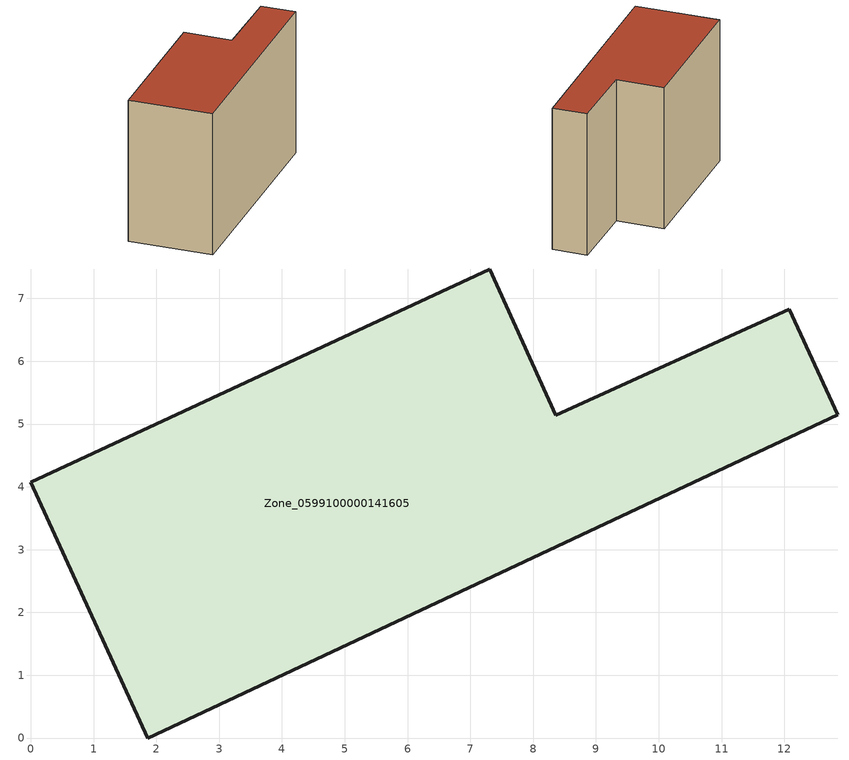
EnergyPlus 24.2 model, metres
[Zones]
Zone_0599100000141605
 floor ground (C_G): 1.86,0 0,4.07 7.31,7.47 8.36,5.14 12.08,6.83 12.85,5.15 z0
 wall outside (C_F): 1.86,0 12.85,5.15 12.08,6.83 8.36,5.14 7.31,7.47 0,4.07 1.86,0 z0:7.8
 roof outside (C_R): 0,4.07 1.86,0 12.85,5.15 12.08,6.83 8.36,5.14 7.31,7.47 z7.8
[BUILDING]
Pand.0599100000141605: North Axis=0; Terrain=City; Loads Convergence Tolerance Value=0.04; Temperature Convergence Tolerance Value=0.4; Solar Distribution=FullExterior; Maximum Number of Warmup Days=25; Minimum Number of Warmup Days=1
[Site:Location]
Rotterdam.The.Hague.AP_ZH_NLD Design_Conditions: Latitude=51.96; Longitude=4.45; Time Zone=1; Elevation=-4.5
[SITE:GROUNDTEMPERATURE:BUILDINGSURFACE]
18, 18, 18, 18, 18, 18, 18, 18, 18, 18, 18, 18
[MATERIAL] Thermal Absorptance=0.9; Solar Absorptance=0.7; Visible Absorptance=0.7
Name | Roughness | Thickness | Conductivity | Density | Specific Heat
G.TI.1946 | MediumSmooth | 0.15 | 1 | 540 | 1210
F.TI.1946 | Rough | 0.3 | 0.857143 | 1920 | 840
R.TI.1946 | MediumRough | 0.2 | 0.1 | 1500 | 1000
[CONSTRUCTION]
C_G: G.TI.1946
C_F: F.TI.1946
C_R: R.TI.1946
[ZONE]
Zone_0599100000141605: Type=1; Multiplier=1; Ceiling Height=Autocalculate; Volume=Autocalculate; Floor Area=autocalculate; Part of Total Floor Area=Yes
[ZONEINFILTRATION:DESIGNFLOWRATE]
Infil_Zone_0599100000141605: Zone or ZoneList or Space or SpaceList=Zone_0599100000141605; Schedule=AlwaysOn; Design Flow Rate Calculation Method=Flow/Area; Flow Rate per Floor Area=0.003; Constant Term Coefficient=1; Temperature Term Coefficient=0; Velocity Term Coefficient=0; Velocity Squared Term Coefficient=0
[HVACTEMPLATE:ZONE:IDEALLOADSAIRSYSTEM]
Zone_0599100000141605: Maximum Heating Supply Air Temperature=50; Minimum Cooling Supply Air Temperature=13; Maximum Heating Supply Air Humidity Ratio=0.0156; Minimum Cooling Supply Air Humidity Ratio=0.0077; Heating Limit=NoLimit; Cooling Limit=NoLimit; Dehumidification Control Type=ConstantSensibleHeatRatio; Cooling Sensible Heat Ratio=0.7; Dehumidification Setpoint=60; Humidification Control Type=None; Humidification Setpoint=30; Outdoor Air Method=None; Outdoor Air Flow Rate per Person=0.00944; Outdoor Air Flow Rate per Zone Floor Area=0; Outdoor Air Flow Rate per Zone=0; Demand Controlled Ventilation Type=None; Outdoor Air Economizer Type=NoEconomizer; Heat Recovery Type=None; Sensible Heat Recovery Effectiveness=0.7; Latent Heat Recovery Effectiveness=0.65
[ZONECONTROL:THERMOSTAT]
ThermostatControl_Zone_0599100000141605: Zone or ZoneList=Zone_0599100000141605; Control Type Schedule=DualSetpointControlType; Control 1=Thermostat_Zone_0599100000141605; Temperature Difference Between Cutout And Setpoint=0
[THERMOSTATSETPOINT:DUALSETPOINT]
Thermostat_Zone_0599100000141605: Heating Setpoint Temperature Schedule=HeatingSetpoint_Zone_0599100000141605; Cooling Setpoint Temperature Schedule=CoolingSetpoint_Zone_0599100000141605
[SCHEDULE:COMPACT]
HeatingSetpoint_Zone_0599100000141605: Through: 12/31, For: AllDays, Until: 24:00, 21
CoolingSetpoint_Zone_0599100000141605: Through: 12/31, For: AllDays, Until: 24:00, 24
DualSetpointControlType: Through: 12/31, For: AllDays, Until: 24:00, 4
AlwaysOn: Through: 12/31, For: AllDays, Until: 24:00, 1
